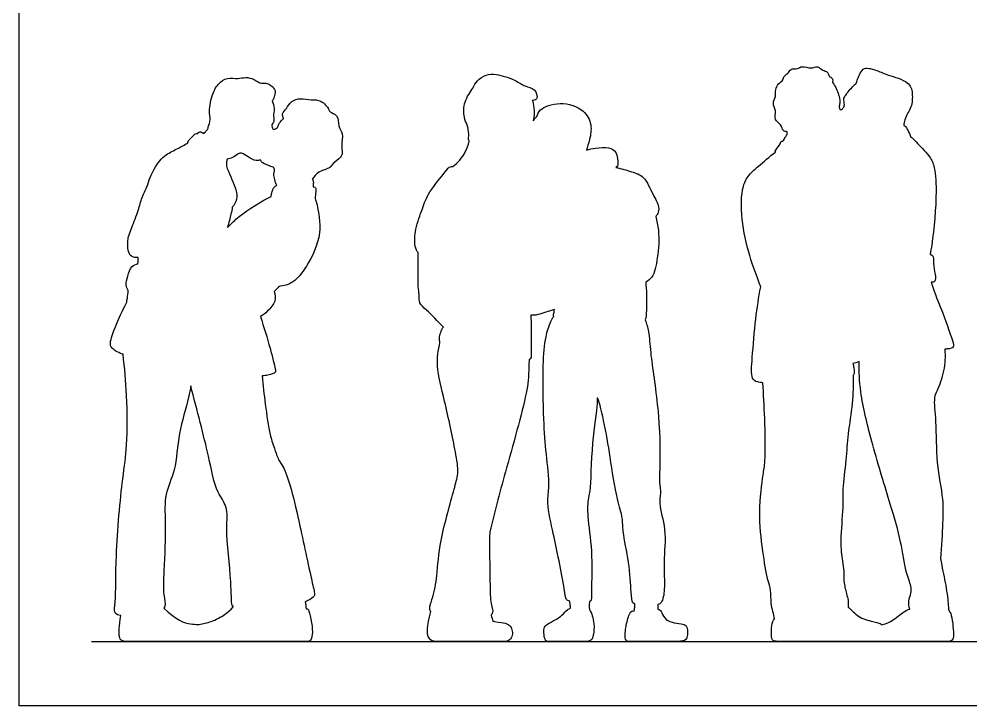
# Model space of a CAD drawing. Header units: millimetres. Extents: x 1 to 7, y 0.3 to 34.9.
# Drawn here: x 1.011 to 4.012, y 10.863 to 13.028 of the extents above; entities that cross this region are included whole.
import ezdxf

# ---------------------------------------------------------------- set-up
doc = ezdxf.new("R2010")
doc.units = ezdxf.units.MM
for name, color, linetype, true_color in [('AG-DIAGRAM', 7, 'Continuous', 0xfecc66), ('AG-OUTLINE', 7, 'Continuous', 0x8000ff), ('X-VPRT', 6, 'Continuous', 0xff00ff)]:
    doc.layers.add(name, color=color, linetype=linetype, true_color=true_color)

msp = doc.modelspace()

# ---------------------------------------------------------------- linework, layer by layer
at = {"layer": 'AG-DIAGRAM'}
msp.add_lwpolyline([(1.2399, 11.066), (6.1167, 11.066)], dxfattribs=at)
at = {"layer": 'AG-OUTLINE'}
for points, knots in [([(3.8836, 12.2856), (3.8851, 12.2954), (3.8945, 12.3509), (3.9059, 12.4817), (3.898, 12.5657), (3.8812, 12.5977), (3.842, 12.6382), (3.828, 12.6532), (3.8226, 12.6562), (3.8199, 12.6636), (3.8128, 12.6768), (3.8067, 12.6902), (3.8017, 12.6921), (3.8001, 12.6924), (3.8007, 12.6993), (3.8029, 12.7122), (3.8118, 12.7303), (3.826, 12.7527), (3.8292, 12.7958), (3.8173, 12.8336), (3.7496, 12.8511), (3.719, 12.8655), (3.6748, 12.8791), (3.6629, 12.8576), (3.6539, 12.8392), (3.6512, 12.8296), (3.6501, 12.8248), (3.6476, 12.8232), (3.6362, 12.8137), (3.6172, 12.789), (3.609, 12.7774), (3.6148, 12.7584), (3.61, 12.7487), (3.6048, 12.7433), (3.6017, 12.7413), (3.6013, 12.7418), (3.5987, 12.7445), (3.5953, 12.7509), (3.5995, 12.7643), (3.5975, 12.7854), (3.5849, 12.8165), (3.5768, 12.8271), (3.5752, 12.8288), (3.5763, 12.8328), (3.5777, 12.8431), (3.5622, 12.8467), (3.5638, 12.8612), (3.5483, 12.865), (3.5363, 12.8738), (3.5269, 12.8803), (3.5074, 12.8705), (3.4794, 12.8824), (3.4662, 12.87), (3.4429, 12.8735), (3.4353, 12.8551), (3.4217, 12.8505), (3.4212, 12.8346), (3.404, 12.8258), (3.3939, 12.8059), (3.3986, 12.7842), (3.3843, 12.7626), (3.3997, 12.7395), (3.3896, 12.7096), (3.4152, 12.6972), (3.4178, 12.6745), (3.4283, 12.6734), (3.4323, 12.6731), (3.4322, 12.6704), (3.4321, 12.6676), (3.4322, 12.6647), (3.4302, 12.6613), (3.4262, 12.6545), (3.4215, 12.6469), (3.4192, 12.643), (3.418, 12.6435), (3.414, 12.6445), (3.4106, 12.6341), (3.3966, 12.6165), (3.3941, 12.6105), (3.3954, 12.6088), (3.3771, 12.5948), (3.3426, 12.565), (3.3147, 12.5411), (3.2871, 12.5), (3.2873, 12.3937), (3.3106, 12.2858), (3.3394, 12.2126), (3.3481, 12.1873), (3.3492, 12.1842), (3.3431, 12.1505), (3.3324, 12.084), (3.323, 11.9671), (3.3176, 11.895), (3.334, 11.8848), (3.3496, 11.8823), (3.3558, 11.8816), (3.3586, 11.8441), (3.3623, 11.7749), (3.3649, 11.6339), (3.3559, 11.592), (3.3415, 11.4709), (3.3544, 11.3565), (3.3693, 11.2615), (3.3831, 11.2294), (3.3803, 11.1871), (3.3879, 11.1609), (3.3911, 11.1451), (3.3929, 11.1376), (3.388, 11.1325), (3.3829, 11.1193), (3.3826, 11.0751), (3.3862, 11.0691), (3.3925, 11.0676), (3.3988, 11.066), (3.4203, 11.066), (3.5151, 11.066), (3.5715, 11.066), (3.585, 11.066), (3.5947, 11.066), (3.5975, 11.0662), (3.6212, 11.066), (3.6478, 11.066), (3.6671, 11.0661), (3.6704, 11.066), (3.6814, 11.066), (3.7076, 11.066), (3.7626, 11.066), (3.8563, 11.066), (3.9362, 11.066), (3.951, 11.066), (3.9584, 11.0785), (3.9557, 11.1132), (3.9512, 11.1508), (3.9444, 11.1622), (3.9412, 11.1654), (3.9409, 11.1722), (3.9404, 11.1863), (3.932, 11.256), (3.9204, 11.2982), (3.9163, 11.3277), (3.9197, 11.3648), (3.9223, 11.4403), (3.926, 11.5151), (3.9005, 11.6312), (3.9036, 11.7532), (3.8929, 11.834), (3.9066, 11.8565), (3.9295, 11.9216), (3.931, 11.9648), (3.9297, 11.9874), (3.9322, 11.9877), (3.9457, 11.9892), (3.9606, 11.992), (3.9523, 12.0198), (3.921, 12.1112), (3.8935, 12.174), (3.8864, 12.1989), (3.8908, 12.1986), (3.9014, 12.1992), (3.8996, 12.226), (3.8917, 12.2562), (3.8951, 12.2828), (3.8861, 12.2858), (3.8836, 12.2856)], [-5.941937, -5.941937, -5.941937, -5.941937, -5.773603, -5.038796, -4.529454, -4.195976, -3.762078, -3.527827, -3.527827, -3.527827, -3.25236, -3.02973, -2.949209, -2.949209, -2.949209, -2.691842, -2.387389, -2.150577, -1.795011, -1.452161, -0.999536, -0.646381, -0.292253, -0.038342, 0.219236, 0.435727, 0.435727, 0.435727, 0.554805, 0.903812, 1.113353, 1.351643, 1.533483, 1.719188, 1.719188, 1.719188, 1.750927, 1.920508, 2.1219, 2.384331, 2.746704, 2.8332, 2.8332, 2.8332, 3.031279, 3.230248, 3.41759, 3.628647, 3.85018, 4.026955, 4.278541, 4.576725, 4.803047, 5.056678, 5.290521, 5.491253, 5.695837, 5.935612, 6.193522, 6.45455, 6.722986, 7.005193, 7.297177, 7.573071, 7.82343, 8.020949, 8.020949, 8.020949, 8.093968, 8.093968, 8.093968, 8.288123, 8.495515, 8.495515, 8.495515, 8.556875, 8.738005, 9.015229, 9.161647, 9.161647, 9.161647, 9.624956, 9.96651, 10.344066, 10.917305, 11.530198, 12.078716, 12.159618, 12.159618, 12.159618, 12.732283, 13.356956, 13.811601, 14.06574, 14.198806, 14.198806, 14.198806, 14.799565, 15.452464, 15.832374, 16.43852, 17.071368, 17.612561, 17.944497, 18.302561, 18.598907, 18.872134, 18.872134, 18.872134, 18.980263, 19.101612, 19.222961, 19.222961, 19.222961, 19.344349, 19.465737, 19.465738, 19.587125, 19.647683, 19.647683, 19.647683, 19.725984, 19.725984, 19.725984, 19.775895, 19.858679, 19.909038, 20.042181, 20.175324, 20.308467, 20.441611, 20.574754, 20.707897, 20.826125, 20.826125, 20.826125, 21.081569, 21.544853, 22.018858, 22.018858, 22.018858, 22.617039, 23.10749, 23.717202, 24.360368, 24.848341, 25.129454, 25.586947, 26.053161, 26.053161, 26.053161, 26.106917, 26.363234, 26.618495, 27.211837, 27.652422, 27.652422, 27.652422, 27.84529, 28.109955, 28.444873, 28.727374, 28.841558, 28.841558, 28.841558, 28.841558]), ([(1.9358, 12.5236), (1.9414, 12.5319), (1.9531, 12.5485), (1.9938, 12.5577), (1.9993, 12.5741), (2.0273, 12.5911), (2.0309, 12.6082), (2.0261, 12.6304), (2.0351, 12.6679), (2.0149, 12.6894), (2.0201, 12.7269), (1.9892, 12.7344), (1.9886, 12.7451), (1.964, 12.7752), (1.9325, 12.7724), (1.8987, 12.7797), (1.8689, 12.7715), (1.8556, 12.7464), (1.8384, 12.7307), (1.8432, 12.7195), (1.8456, 12.7152), (1.8446, 12.7143), (1.8375, 12.7074), (1.8287, 12.6987), (1.8281, 12.6847), (1.8172, 12.6807), (1.8124, 12.6803), (1.8101, 12.6855), (1.8057, 12.6952), (1.8171, 12.7046), (1.8118, 12.7217), (1.8175, 12.7465), (1.8125, 12.7627), (1.8095, 12.7704), (1.8104, 12.7712), (1.8132, 12.7748), (1.8165, 12.788), (1.823, 12.8083), (1.789, 12.8311), (1.7752, 12.822), (1.7524, 12.84), (1.7253, 12.8461), (1.7014, 12.839), (1.6669, 12.8457), (1.6368, 12.8242), (1.6178, 12.7874), (1.6083, 12.7318), (1.6174, 12.7066), (1.6063, 12.6894), (1.6074, 12.6843), (1.6074, 12.684), (1.6059, 12.6816), (1.6027, 12.6769), (1.5971, 12.6709), (1.5941, 12.6681), (1.5885, 12.6712), (1.5807, 12.6746), (1.5761, 12.6695), (1.5745, 12.6674), (1.5715, 12.6682), (1.5655, 12.6676), (1.5578, 12.6569), (1.5445, 12.6456), (1.5431, 12.6392), (1.5438, 12.6379), (1.533, 12.6321), (1.5114, 12.6195), (1.4722, 12.6019), (1.4372, 12.5632), (1.4205, 12.5199), (1.4145, 12.4993), (1.4072, 12.4855), (1.3949, 12.4555), (1.3909, 12.4363), (1.3716, 12.3821), (1.3528, 12.3398), (1.3534, 12.2991), (1.3629, 12.2784), (1.3797, 12.2756), (1.387, 12.2765), (1.3867, 12.2697), (1.3864, 12.263), (1.3862, 12.2568), (1.3795, 12.2554), (1.364, 12.251), (1.3538, 12.2176), (1.3457, 12.1906), (1.3523, 12.1778), (1.3558, 12.1725), (1.3546, 12.1642), (1.3534, 12.15), (1.3511, 12.1396), (1.3507, 12.1361), (1.3462, 12.127), (1.337, 12.1084), (1.3119, 12.0523), (1.2955, 12.0048), (1.3046, 11.9886), (1.3204, 11.9782), (1.3385, 11.9716), (1.3391, 11.9714), (1.3445, 11.9281), (1.3522, 11.8442), (1.3534, 11.6812), (1.3366, 11.5795), (1.314, 11.3408), (1.3175, 11.1994), (1.3085, 11.1551), (1.3235, 11.1488), (1.3326, 11.1477), (1.3256, 11.1125), (1.326, 11.0778), (1.3339, 11.066), (1.3597, 11.066), (1.398, 11.066), (1.5268, 11.066), (1.5637, 11.066), (1.5712, 11.0661), (1.5795, 11.066), (1.6124, 11.066), (1.6867, 11.066), (1.7533, 11.066), (1.7728, 11.066), (1.7728, 11.066), (1.786, 11.066), (1.8315, 11.066), (1.9126, 11.066), (1.9297, 11.066), (1.9354, 11.0785), (1.9372, 11.1115), (1.926, 11.1626), (1.9213, 11.1691), (1.9175, 11.1696), (1.916, 11.1693), (1.9152, 11.1766), (1.9145, 11.1839), (1.9137, 11.1913), (1.9256, 11.1959), (1.9405, 11.2049), (1.9442, 11.2167), (1.9317, 11.2652), (1.8942, 11.4455), (1.8694, 11.551), (1.8423, 11.6237), (1.8307, 11.6335), (1.8169, 11.6728), (1.801, 11.7174), (1.7865, 11.8165), (1.7804, 11.8733), (1.7782, 11.9031), (1.7846, 11.9038), (1.8027, 11.9064), (1.8215, 11.9125), (1.8187, 11.9282), (1.8031, 11.9912), (1.7832, 12.057), (1.772, 12.0907), (1.78, 12.0937), (1.7952, 12.1078), (1.8225, 12.1377), (1.8185, 12.1597), (1.8156, 12.1692), (1.8205, 12.1746), (1.8255, 12.18), (1.8302, 12.1853), (1.8456, 12.1871), (1.8793, 12.1958), (1.9212, 12.2499), (1.97, 12.35), (1.9527, 12.4333), (1.9473, 12.4573), (1.9443, 12.4622), (1.9457, 12.4692), (1.9463, 12.4826), (1.9482, 12.4973), (1.9427, 12.4988), (1.9386, 12.4996), (1.9385, 12.4997), (1.9386, 12.5019), (1.9385, 12.506), (1.9397, 12.5182), (1.9367, 12.5228), (1.9358, 12.5236)], [-5.20032, -5.20032, -5.20032, -5.20032, -4.887203, -4.537847, -4.306439, -3.991594, -3.764949, -3.495009, -3.152456, -2.853147, -2.529541, -2.24678, -2.070681, -1.736192, -1.418547, -1.083845, -0.780498, -0.479758, -0.217909, 0, 0, 0, 0.039818, 0.293201, 0.489898, 0.708105, 0.708105, 0.708105, 0.919232, 1.114894, 1.343352, 1.629652, 1.914647, 1.914647, 1.914647, 1.990879, 2.210655, 2.460387, 2.794239, 3.005615, 3.296619, 3.59555, 3.877348, 4.205296, 4.535494, 4.906211, 5.329831, 5.623027, 5.884948, 5.900789, 5.900789, 5.900789, 6.067547, 6.267836, 6.267836, 6.267836, 6.478289, 6.638417, 6.638417, 6.638417, 6.800855, 7.005962, 7.249952, 7.384383, 7.384383, 7.384383, 7.731102, 8.098635, 8.535714, 8.892861, 8.892861, 8.892861, 9.284295, 9.54535, 9.969063, 10.370691, 10.72503, 10.981882, 11.249769, 11.249769, 11.249769, 11.395105, 11.395105, 11.395105, 11.65363, 11.982911, 12.28504, 12.533846, 12.533846, 12.533846, 12.728551, 12.85582, 12.85582, 12.85582, 13.170465, 13.625582, 14.022262, 14.237711, 14.587907, 14.598991, 14.598991, 14.598991, 15.251628, 15.962492, 16.556886, 17.444006, 18.132726, 18.471634, 18.700913, 18.700913, 18.700913, 18.85091, 19.000906, 19.150902, 19.300899, 19.450895, 19.499136, 19.499136, 19.499136, 19.548322, 19.67366, 19.798998, 19.799036, 19.799036, 19.799036, 19.853511, 19.978849, 20.104187, 20.229525, 20.354863, 20.480201, 20.605539, 20.666774, 20.666774, 20.666774, 20.738658, 20.738658, 20.738658, 21.010553, 21.191722, 21.572392, 22.352048, 22.982458, 23.452437, 23.668807, 24.017607, 24.420944, 24.985918, 25.525928, 25.525928, 25.525928, 25.662319, 25.944735, 26.133253, 26.600995, 27.132262, 27.132262, 27.132262, 27.438094, 27.792472, 28.103857, 28.103857, 28.103857, 28.22382, 28.22382, 28.22382, 28.61357, 29.076692, 29.680027, 30.218124, 30.420299, 30.420299, 30.420299, 30.68577, 30.887346, 31.044881, 31.049541, 31.049541, 31.049541, 31.194797, 31.411584, 31.47275, 31.47275, 31.47275, 31.47275]), ([(3.0184, 12.4054), (3.0209, 12.4084), (3.0257, 12.4153), (3.0311, 12.439), (3.0077, 12.4749), (2.9852, 12.5343), (2.9412, 12.5467), (2.9095, 12.5575), (2.893, 12.5603), (2.8969, 12.5637), (2.9011, 12.5709), (2.8966, 12.6117), (2.8703, 12.6248), (2.8277, 12.6229), (2.809, 12.6179), (2.7997, 12.6146), (2.8018, 12.6251), (2.8116, 12.6494), (2.8181, 12.6963), (2.7938, 12.7452), (2.7186, 12.7716), (2.6513, 12.7468), (2.646, 12.7287), (2.6433, 12.7213), (2.6391, 12.7173), (2.6352, 12.7122), (2.6324, 12.7075), (2.6338, 12.715), (2.6359, 12.7295), (2.6334, 12.7609), (2.6302, 12.7688), (2.6292, 12.7715), (2.6312, 12.7718), (2.638, 12.7729), (2.6474, 12.7773), (2.639, 12.8114), (2.6038, 12.8151), (2.5771, 12.8373), (2.5158, 12.8565), (2.4845, 12.8544), (2.4531, 12.8352), (2.4427, 12.8097), (2.4116, 12.7689), (2.4126, 12.7191), (2.4242, 12.6944), (2.4309, 12.6676), (2.4273, 12.6477), (2.4301, 12.6437), (2.4307, 12.6431), (2.428, 12.6314), (2.4194, 12.6089), (2.4013, 12.5831), (2.3863, 12.5692), (2.3782, 12.5632), (2.3758, 12.5635), (2.367, 12.5633), (2.3553, 12.5458), (2.3008, 12.4834), (2.283, 12.4299), (2.2602, 12.371), (2.2567, 12.3153), (2.2649, 12.2961), (2.2694, 12.2922), (2.269, 12.2843), (2.2696, 12.2534), (2.2685, 12.1777), (2.2739, 12.1581), (2.2714, 12.1301), (2.2969, 12.1125), (2.3322, 12.0739), (2.349, 12.0573), (2.3416, 12.0475), (2.3354, 12.0254), (2.3366, 12.0129), (2.3382, 12.0091), (2.3328, 11.9847), (2.3243, 11.9314), (2.3543, 11.8232), (2.3861, 11.6707), (2.3954, 11.6168), (2.395, 11.5954), (2.3917, 11.5797), (2.3798, 11.532), (2.3361, 11.3845), (2.3301, 11.2785), (2.3185, 11.2064), (2.3025, 11.1727), (2.3081, 11.1622), (2.3094, 11.1606), (2.2955, 11.1113), (2.2996, 11.0736), (2.317, 11.066), (2.3467, 11.066), (2.403, 11.066), (2.4292, 11.066), (2.4447, 11.066), (2.4657, 11.066), (2.479, 11.066), (2.4966, 11.066), (2.5376, 11.066), (2.5549, 11.066), (2.5664, 11.0819), (2.5671, 11.0981), (2.5615, 11.1155), (2.5455, 11.1249), (2.5269, 11.1265), (2.5065, 11.1298), (2.5044, 11.1302), (2.5031, 11.1357), (2.5015, 11.1418), (2.4996, 11.1487), (2.5017, 11.1515), (2.5061, 11.1614), (2.5014, 11.1769), (2.4956, 11.2011), (2.4963, 11.2837), (2.4934, 11.3723), (2.4951, 11.4108), (2.5118, 11.4822), (2.5484, 11.6155), (2.6167, 11.8573), (2.6173, 11.9047), (2.619, 11.9547), (2.6205, 11.9552), (2.6277, 11.9592), (2.6241, 11.9853), (2.6262, 12.0564), (2.6251, 12.0819), (2.6248, 12.0953), (2.6371, 12.0923), (2.6659, 12.1027), (2.6905, 12.1094), (2.6994, 12.1127), (2.6988, 12.11), (2.6981, 12.105), (2.6949, 12.0945), (2.6961, 12.0911), (2.6968, 12.0904), (2.6935, 12.0861), (2.6831, 12.0681), (2.6693, 12.0215), (2.6616, 11.9341), (2.6641, 11.7651), (2.6723, 11.6614), (2.6855, 11.5554), (2.6734, 11.5035), (2.6964, 11.403), (2.7131, 11.3238), (2.7298, 11.2367), (2.7346, 11.1979), (2.7406, 11.1951), (2.746, 11.1939), (2.747, 11.1937), (2.7475, 11.1902), (2.7485, 11.1832), (2.7494, 11.175), (2.7498, 11.171), (2.7467, 11.17), (2.7381, 11.1657), (2.7229, 11.1477), (2.7033, 11.1348), (2.6731, 11.1198), (2.6651, 11.109), (2.6653, 11.0878), (2.6688, 11.0733), (2.6713, 11.0697), (2.6739, 11.066), (2.6807, 11.066), (2.7476, 11.066), (2.7893, 11.066), (2.8135, 11.066), (2.8208, 11.0776), (2.8256, 11.1155), (2.8197, 11.1421), (2.8145, 11.159), (2.8111, 11.1645), (2.8099, 11.1658), (2.8091, 11.1699), (2.8082, 11.1784), (2.8088, 11.1876), (2.8095, 11.1921), (2.811, 11.1927), (2.8166, 11.1962), (2.8139, 11.2181), (2.8211, 11.3404), (2.8035, 11.4431), (2.8027, 11.5136), (2.8139, 11.5404), (2.8144, 11.6933), (2.8353, 11.8062), (2.8326, 11.8507), (2.859, 11.7484), (2.8738, 11.6518), (2.8945, 11.5177), (2.9155, 11.4564), (2.913, 11.4107), (2.936, 11.3151), (2.9405, 11.2269), (2.9427, 11.1892), (2.9497, 11.1849), (2.952, 11.1843), (2.9523, 11.18), (2.9521, 11.1715), (2.9511, 11.1653), (2.9505, 11.1622), (2.9451, 11.1636), (2.9349, 11.1603), (2.9228, 11.1071), (2.922, 11.0891), (2.922, 11.066), (2.9421, 11.066), (2.9747, 11.066), (3.0661, 11.066), (3.1099, 11.066), (3.1172, 11.0773), (3.1193, 11.0972), (3.1161, 11.1179), (3.1011, 11.1219), (3.068, 11.1248), (3.0449, 11.1383), (3.0344, 11.1641), (3.0307, 11.1664), (3.0253, 11.1677), (3.0246, 11.1678), (3.0248, 11.1727), (3.0249, 11.1775), (3.0251, 11.1824), (3.0298, 11.1836), (3.0398, 11.1901), (3.0488, 11.2356), (3.0409, 11.3178), (3.0543, 11.4161), (3.0259, 11.4991), (3.0356, 11.5325), (3.028, 11.5708), (3.0336, 11.6307), (3.0291, 11.803), (3.0005, 11.9698), (2.998, 12.0413), (2.9892, 12.0678), (2.9851, 12.0798), (2.9874, 12.0837), (2.9888, 12.0985), (2.9896, 12.1651), (2.988, 12.1875), (2.9866, 12.1992), (2.9942, 12.2035), (3.0131, 12.2159), (3.025, 12.2796), (3.0312, 12.3471), (3.0218, 12.3925), (3.0184, 12.4054)], [-2.049994, -2.049994, -2.049994, -2.049994, -1.853336, -1.591939, -1.219433, -0.775177, -0.40408, 0, 0, 0, 0.205612, 0.548756, 0.843701, 1.210021, 1.520204, 1.520204, 1.520204, 1.849002, 2.237804, 2.638418, 3.135542, 3.594574, 3.871413, 3.871413, 3.871413, 4.079441, 4.079441, 4.079441, 4.351832, 4.651326, 4.797928, 4.797928, 4.797928, 4.867078, 5.056498, 5.353168, 5.673286, 6.013874, 6.46372, 6.785208, 7.112287, 7.409884, 7.813349, 8.205937, 8.5022, 8.803402, 9.063795, 9.118322, 9.118322, 9.118322, 9.459548, 9.77826, 10.090876, 10.090876, 10.090876, 10.179358, 10.445678, 10.957987, 11.399311, 11.893593, 12.300683, 12.541438, 12.541438, 12.541438, 12.794247, 13.314918, 13.579401, 13.852284, 14.166974, 14.642265, 14.642265, 14.642265, 14.98669, 15.171752, 15.171752, 15.171752, 15.664748, 16.27291, 16.997529, 17.440132, 17.440132, 17.440132, 17.747679, 18.437683, 19.001436, 19.455482, 19.787997, 19.854024, 19.854024, 19.854024, 19.987995, 20.121966, 20.255937, 20.368711, 20.368711, 20.368711, 20.493945, 20.493945, 20.493945, 20.576077, 20.710048, 20.844019, 20.97799, 21.111961, 21.245932, 21.379904, 21.394421, 21.394421, 21.394421, 21.422136, 21.422136, 21.422136, 21.539392, 21.783432, 22.056423, 22.572136, 23.215602, 23.215602, 23.215602, 23.917604, 24.771258, 25.21114, 25.21114, 25.21114, 25.272333, 25.562572, 26.04757, 26.40849, 26.40849, 26.40849, 26.800664, 27.035992, 27.035992, 27.035992, 27.199935, 27.39833, 27.448972, 27.448972, 27.448972, 27.614469, 28.00666, 28.549817, 29.288885, 29.890922, 30.46006, 30.877601, 31.440645, 31.973409, 32.513717, 32.845364, 33.012798, 33.04859, 33.04859, 33.04859, 33.234558, 33.434173, 33.434173, 33.434173, 33.48448, 33.572313, 33.660146, 33.747979, 33.835811, 33.923644, 34.011477, 34.011477, 34.011477, 34.09931, 34.187143, 34.274976, 34.362809, 34.450642, 34.538475, 34.626307, 34.71414, 34.748025, 34.748025, 34.748025, 34.951091, 35.161787, 35.161787, 35.161787, 35.228829, 35.479762, 36.106959, 36.718376, 37.1693, 37.470464, 38.171357, 38.81216, 39.048714, 39.538125, 40.155059, 40.813287, 41.261759, 41.635849, 42.201215, 42.753923, 43.086414, 43.194021, 43.194021, 43.194021, 43.397403, 43.571812, 43.571812, 43.571812, 43.667261, 43.76271, 43.858159, 43.953608, 44.049057, 44.144506, 44.239955, 44.335404, 44.430853, 44.526302, 44.621751, 44.7172, 44.812649, 44.908098, 45.003547, 45.098996, 45.1116, 45.1116, 45.1116, 45.328951, 45.328951, 45.328951, 45.502283, 45.875451, 46.399954, 46.977542, 47.497444, 47.821784, 48.158448, 48.591373, 49.34585, 50.10127, 50.569367, 50.921408, 50.921408, 50.921408, 51.08382, 51.423892, 51.762076, 51.762076, 51.762076, 51.997729, 52.45287, 52.982098, 53.247793, 53.247793, 53.247793, 53.247793]), ([(1.6833, 12.4353), (1.6898, 12.4422), (1.7002, 12.4606), (1.6966, 12.4913), (1.6771, 12.5353), (1.6677, 12.5569), (1.6659, 12.5626), (1.6638, 12.5747), (1.6671, 12.5829), (1.667, 12.5868), (1.6728, 12.5878), (1.684, 12.59), (1.7019, 12.6038), (1.7135, 12.6076), (1.7341, 12.5927), (1.7559, 12.5807), (1.7685, 12.5826), (1.7722, 12.585), (1.7736, 12.5818), (1.7758, 12.5742), (1.8049, 12.564), (1.819, 12.5596), (1.8133, 12.5388), (1.8171, 12.5223), (1.8208, 12.5097), (1.8234, 12.5038), (1.8199, 12.5021), (1.813, 12.497), (1.808, 12.4826), (1.8062, 12.4728), (1.8059, 12.4691), (1.8032, 12.4677), (1.7622, 12.4463), (1.7083, 12.4117), (1.6762, 12.3799), (1.6683, 12.3712), (1.6728, 12.3856), (1.6789, 12.4147), (1.6834, 12.4275), (1.6833, 12.4353)], [-6.795789, -6.795789, -6.795789, -6.795789, -6.492176, -6.180711, -5.695407, -5.695407, -5.695407, -5.453889, -5.253614, -5.253614, -5.253614, -5.015795, -4.748689, -4.562603, -4.28259, -3.984517, -3.803511, -3.803511, -3.803511, -3.619194, -3.307134, -3.105695, -2.864901, -2.624627, -2.373317, -2.373317, -2.373317, -2.232759, -1.983217, -1.835734, -1.835734, -1.835734, -1.790464, -1.156884, -0.925437, -0.925437, -0.925437, -0.583601, -0.311685, -0.311685, -0.311685, -0.311685]), ([(3.6248, 11.1746), (3.6255, 11.1818), (3.6255, 11.1972), (3.6191, 11.2169), (3.6097, 11.2564), (3.6125, 11.2879), (3.6057, 11.322), (3.5987, 11.3855), (3.61, 11.4885), (3.6057, 11.5451), (3.6196, 11.6397), (3.6227, 11.7199), (3.6404, 11.8171), (3.641, 11.8754), (3.6405, 11.9048), (3.641, 11.9053), (3.6459, 11.9113), (3.6424, 11.9291), (3.641, 11.938), (3.6395, 11.9426), (3.6458, 11.944), (3.6527, 11.9459), (3.6596, 11.9484), (3.6595, 11.9164), (3.6609, 11.8497), (3.701, 11.6833), (3.7573, 11.5016), (3.7922, 11.3847), (3.8042, 11.2898), (3.8239, 11.2424), (3.8243, 11.2187), (3.8139, 11.1937), (3.8168, 11.176), (3.8191, 11.1676), (3.8115, 11.1669), (3.7979, 11.1578), (3.7585, 11.1276), (3.7413, 11.1206), (3.7314, 11.1187), (3.7308, 11.1193), (3.7258, 11.123), (3.7135, 11.1273), (3.6585, 11.1388), (3.6374, 11.1641), (3.6266, 11.1732), (3.6248, 11.1746)], [0, 0, 0, 0, 0.263747, 0.523784, 0.880573, 1.198706, 1.521633, 1.976854, 2.549349, 2.984626, 3.52518, 4.041747, 4.598075, 5.128876, 5.128876, 5.128876, 5.154295, 5.419783, 5.635001, 5.635001, 5.635001, 5.784306, 5.784306, 5.784306, 6.338148, 7.077177, 7.866051, 8.494734, 9.042921, 9.437317, 9.702735, 9.989424, 10.278399, 10.278399, 10.278399, 10.389499, 10.52264, 10.629562, 10.629562, 10.629562, 10.648417, 10.769766, 10.891115, 11.012464, 11.037963, 11.037963, 11.037963, 11.037963]), ([(1.5529, 11.8722), (1.5718, 11.7958), (1.6109, 11.6537), (1.6274, 11.5473), (1.6722, 11.4871), (1.6606, 11.4162), (1.6818, 11.2631), (1.68, 11.181), (1.6847, 11.177), (1.6876, 11.1761), (1.6674, 11.1543), (1.6303, 11.1328), (1.6001, 11.1232), (1.5806, 11.1203), (1.5746, 11.1196), (1.5679, 11.1198), (1.5422, 11.1216), (1.5072, 11.1324), (1.4677, 11.1714), (1.4694, 11.1731), (1.4749, 11.1822), (1.4637, 11.2183), (1.4688, 11.2924), (1.4748, 11.4403), (1.467, 11.5291), (1.5076, 11.607), (1.5113, 11.7233), (1.5418, 11.8131), (1.551, 11.8605), (1.5529, 11.8722)], [0, 0, 0, 0, 0.854514, 1.484306, 1.828155, 2.273319, 2.992396, 3.470487, 3.607599, 3.607599, 3.607599, 3.73107, 3.856408, 3.91486, 3.91486, 3.91486, 3.976739, 4.126735, 4.126735, 4.126735, 4.219834, 4.564341, 5.065368, 5.763548, 6.301019, 6.81794, 7.431607, 8.052562, 8.260141, 8.260141, 8.260141, 8.260141])]:
    msp.add_open_spline(points, degree=3, knots=knots, dxfattribs=at)
at = {"layer": 'X-VPRT'}
msp.add_lwpolyline([(1.0113, 10.8628), (1.0113, 13.0726), (6.3453, 13.0726), (6.3453, 10.8628)], close=True, dxfattribs=at)

doc.saveas('drawing.dxf')
